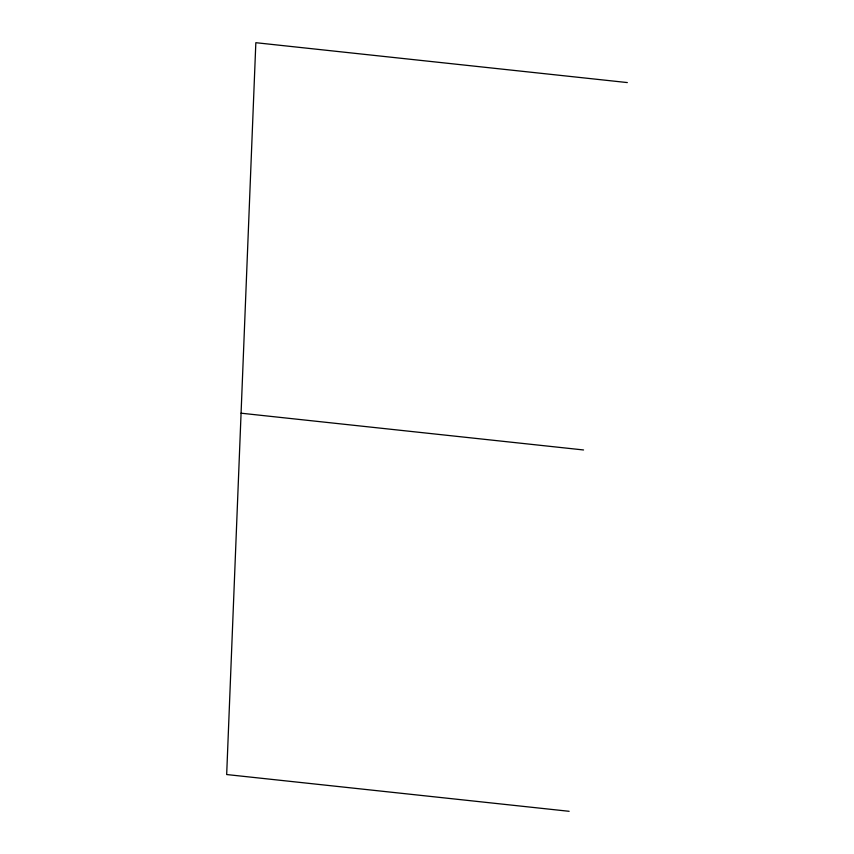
<?xml version="1.0" encoding="UTF-8"?>
<svg xmlns="http://www.w3.org/2000/svg" width="854" height="854" viewBox="0 0 854 854"><rect width="100%" height="100%" fill="white"/><g stroke="black" fill="none" stroke-linecap="round" stroke-linejoin="round"><path stroke-width="1.28" d="M627.327 82.571L255.837 42.7L226.673 774.546L569.148 811.3M241.074 413.197L583.549 449.962"/></g></svg>
